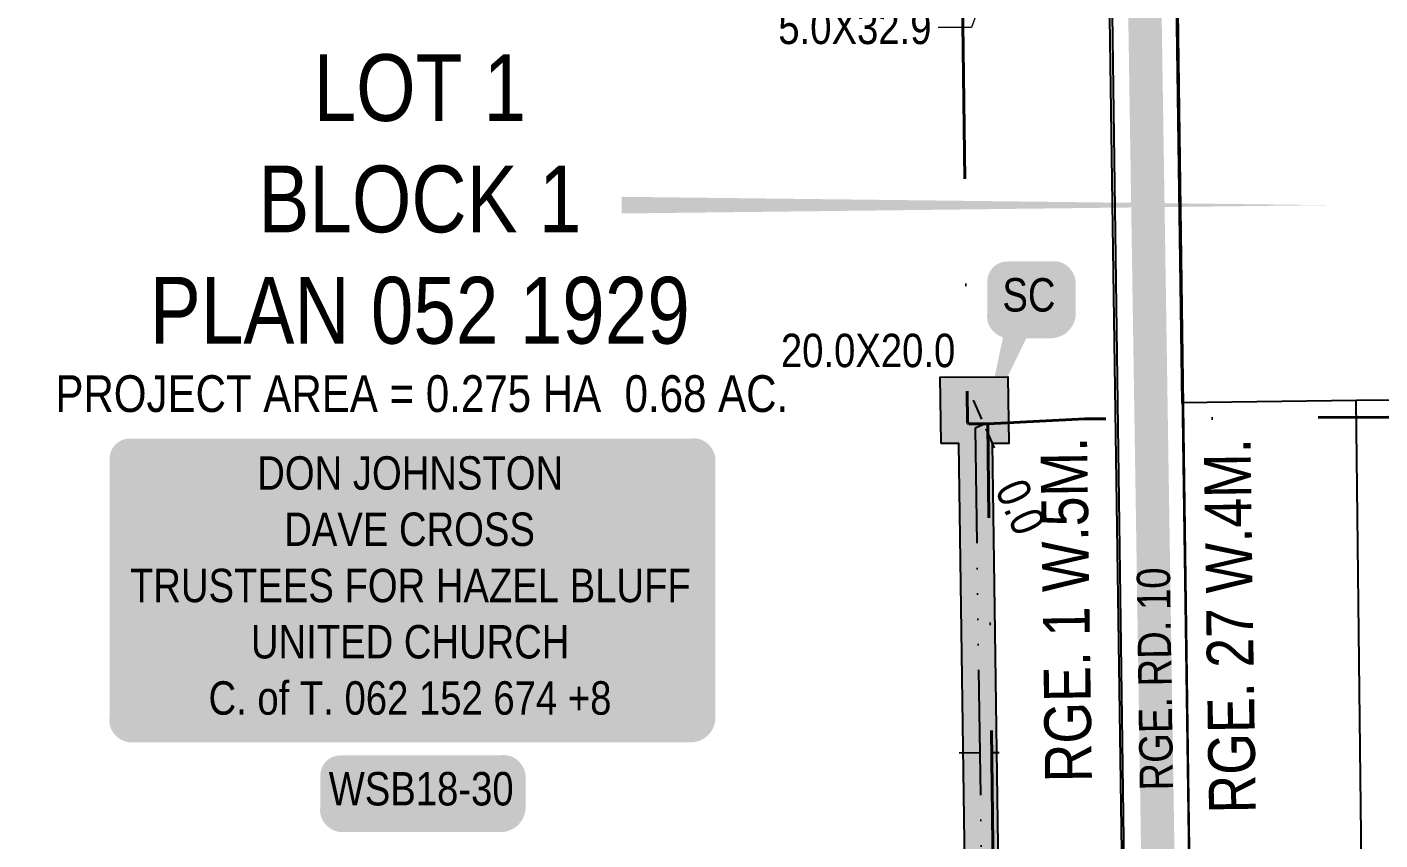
# Model space of a CAD drawing. Extents: x 57693 to 70573, y 5994359 to 6008381.
# Drawn here: x 64825.4 to 65230.3, y 5998175.1 to 5998418.4 of the extents above; entities that cross this region are included whole.
import ezdxf
from ezdxf.enums import TextEntityAlignment as Align

# ---------------------------------------------------------------- set-up
doc = ezdxf.new("R2010")
doc.units = 0
doc.header["$LTSCALE"] = 5
doc.header["$PDSIZE"] = -3
for name, pattern in [('COOP2', [10, 5, -1, 0, -1, 0, -1, 0, -1, 0, -1]), ('DASHDOT', [25.4, 12.7, -6.35, 0, -6.35]), ('foc-TIELINE', [1.875, 1.25, -0.625])]:
    doc.linetypes.add(name, pattern=pattern)
doc.layers.get('Defpoints').update_dxf_attribs({"color": 9})
for name, color, linetype in [('AS-OWNER', 7, 'Continuous'), ('AS-POWER', 104, 'foc-POWER'), ('AS-ROADS', 254, 'Continuous'), ('AS-TELEPHONE', 224, 'foc-TEL'), ('C-SYMBOL', 7, 'Continuous'), ('D-TXT', 6, 'Continuous'), ('L-AREAREQUIRED', 7, 'Continuous'), ('L-ROAD-T', 7, 'Continuous'), ('L-SEC', 7, 'Continuous'), ('L-TITLEDB', 4, 'Continuous'), ('P-APEX RECON PAY ITEMS', 240, 'Continuous'), ('P-APEX RECON-10m BUFFER', 51, 'COOP2'), ('P-APEX RECON-LINE LIST', 240, 'Continuous'), ('P-APEX RECON-URBAN', 30, 'COOP2'), ('P-APEX RECON-WORK AREA', 104, 'Continuous'), ('P-BUFFER-PURPLE', 187, 'foc-TIELINE'), ('P-BUFFER-PURPLE-T', 187, 'Continuous')]:
    doc.layers.add(name, color=color, linetype=linetype)
doc.layers.add('AS-RECON EXISTING', color=151, linetype='DASHDOT', lineweight=40)
doc.layers.add('P-APEX RECON-TWS-T', color=104, linetype='Continuous', lineweight=9)
doc.styles.add('1.8', font='ARIALN.TTF', dxfattribs={"height": 2})
doc.styles.add('100L', font='ARIALN.TTF', dxfattribs={"height": 11})
doc.styles.add('175L', font='ARIALN.TTF', dxfattribs={"height": 10})
doc.styles.add('80', font='ARIALN.TTF', dxfattribs={"height": 10})
doc.styles.add('80CG', font='ARIALN.TTF', dxfattribs={"height": 10})
doc.styles.add('80L', font='ARIALN.TTF', dxfattribs={"height": 10})
doc.styles.add('foc-LtypeFont', font='ARIALN.TTF', dxfattribs={"height": 7.35})
doc.linetypes.add('foc-POWER', pattern='A,6,-1,["P",foc-LtypeFont,S=0.2,R=0,X=-0.625,Y=-0.75],-1.24,4', length=12.24)
doc.linetypes.add('foc-TEL', pattern='A,2,-1,["T",foc-LtypeFont,S=0.2,R=0,X=-0.425,Y=-0.75],-1.24,8', length=12.24)
doc.dimstyles.new('Compass 5 000', dxfattribs={"dimscale": 5, "dimtxt": 9, "dimasz": 2, "dimexe": 0.2, "dimexo": 0.0625, "dimgap": 0.5, "dimtad": 0, "dimtih": 1, "dimtoh": 1, "dimzin": 0, "dimdsep": 46, "dimtxsty": '80CG', "dimcen": 0.1, "dimse1": 1, "dimse2": 1, "dimclrd": 256, "dimclrt": 256, "dimaunit": 1, "dimadec": 4, "dimazin": 0, "dimtfac": 0.06, "dimtofl": 0, "dimtmove": 0, "dimatfit": 1, "dimfxl": 0.2, "dimtolj": 1, "dimtzin": 0, "dimlwd": -1, "dimarcsym": 0})

# ---------------------------------------------------------------- blocks, each defined once
blk = doc.blocks.new('*U434')
h = blk.add_hatch(color=59)
edge = h.paths.add_edge_path()
edge.add_line((-84, -45.5), (84, -45.5))
edge.add_arc((84, -39.5), 6, 270, 360)
edge.add_line((90, -39.5), (90, 38))
edge.add_arc((84, 38), 6, 0, 90)
edge.add_line((84, 44), (-84, 44))
edge.add_arc((-84, 38), 6, 90, 180)
edge.add_line((-90, 38), (-90, -39.5))
edge.add_arc((-84, -39.5), 6, 180, 270)
at = {"color": 1, "flags": 128}
blk.add_lwpolyline([(-84, -45.5, 3, 3, 0), (84, -45.5, 3, 3, 0.414214), (90, -39.5, 3, 3, 0), (90, 38, 3, 0, 0.414214), (84, 44, 0, 0, 0), (-84, 44, 0, 0, 0.414214), (-90, 38, 0, 0, 0), (-90, -39.5, 0, 3, 0.414214)], format="xyseb", close=True, dxfattribs=at)
blk.add_lwpolyline([(-36.83, 21.5, 0, 7.5, 0), (0, 0, 0, 0, 0)], format="xyseb", dxfattribs=at)
at = {"color": 1, "style": '80'}
blk.add_attdef('ENTER_TEXT_001', (-35.99, -5), '', height=10, dxfattribs=at)
blk = doc.blocks.new('*U436')
at = {"true_color": 0xffffa8}
h = blk.add_hatch(color=51, dxfattribs=at)
edge = h.paths.add_edge_path()
edge.add_line((-24, -11.5), (24, -11.5))
edge.add_arc((24, -5.5), 6, 270, 360)
edge.add_line((30, -5.5), (30, 4))
edge.add_arc((24, 4), 6, 0, 90)
edge.add_line((24, 10), (-24, 10))
edge.add_arc((-24, 4), 6, 90, 180)
edge.add_line((-30, 4), (-30, -5.5))
edge.add_arc((-24, -5.5), 6, 180, 270)
at = {"color": 240, "flags": 128}
blk.add_lwpolyline([(-24, -11.5, 3, 3, 0), (24, -11.5, 3, 3, 0.414214), (30, -5.5, 3, 3, 0), (30, 4, 3, 0, 0.414214), (24, 10, 0, 0, 0), (-24, 10, 0, 0, 0.414214), (-30, 4, 0, 0, 0), (-30, -5.5, 0, 3, 0.414214)], format="xyseb", close=True, dxfattribs=at)
for points in [[(-24.67, -8.43, 0, 10, 0), (0, 0, 5, 5, 0)], [(21.05, -6.93, 0, 10, 0), (0, 0, 5, 5, 0)]]:
    blk.add_lwpolyline(points, format="xyseb", dxfattribs=at)
at = {"color": 4, "style": '80'}
blk.add_attdef('OTHER_001', (-14.7, -5), '', height=10, dxfattribs=at)
blk = doc.blocks.new('*D1942')
at = {"layer": 'Defpoints', "color": 0, "transparency": 16777216}
for p in [(65120.27, 5998453.01), (65134.95, 5998453.18), (65133.31, 5998448.46)]:
    blk.add_point(p, dxfattribs=at)
at = {"layer": 'P-APEX RECON-TWS-T', "transparency": 16777216}
for p, q in [((65125.21, 5998467.17), (65128.5, 5998476.62)), ((65116.97, 5998443.57), (65108.12, 5998418.2)), ((65108.12, 5998418.2), (65098.12, 5998418.2))]:
    blk.add_line(p, q, dxfattribs=at)
for points in [[(65123.63, 5998467.72), (65126.78, 5998466.62), (65121.91, 5998457.73)], [(65115.4, 5998444.12), (65118.55, 5998443.02), (65120.27, 5998453.01)]]:
    blk.add_solid(points, dxfattribs=at)
at = {"layer": 'P-APEX RECON-TWS-T', "transparency": 16777216, "insert": (65073.18, 5998418.2), "char_height": 10, "attachment_point": 5, "style": '80CG'}
blk.add_mtext('\\A1;5.0X32.9', dxfattribs=at)
blk = doc.blocks.new('*U1960')
at = {"true_color": 0xffffa8}
h = blk.add_hatch(color=51, dxfattribs=at)
edge = h.paths.add_edge_path()
edge.add_line((-6.5, -11.5), (6.5, -11.5))
edge.add_arc((6.5, -5.5), 6, 270, 360)
edge.add_line((12.5, -5.5), (12.5, 4))
edge.add_arc((6.5, 4), 6, 0, 90)
edge.add_line((6.5, 10), (-6.5, 10))
edge.add_arc((-6.5, 4), 6, 90, 180)
edge.add_line((-12.5, 4), (-12.5, -5.5))
edge.add_arc((-6.5, -5.5), 6, 180, 270)
at = {"color": 240, "flags": 128}
blk.add_lwpolyline([(-6.5, -11.5, 3, 3, 0), (6.5, -11.5, 3, 3, 0.414214), (12.5, -5.5, 3, 3, 0), (12.5, 4, 3, 0, 0.414214), (6.5, 10, 0, 0, 0), (-6.5, 10, 0, 0, 0.414214), (-12.5, 4, 0, 0, 0), (-12.5, -5.5, 0, 3, 0.414214)], format="xyseb", close=True, dxfattribs=at)
for points in [[(-13.34, -38.69, 0, 10, 0), (0, 0, 5, 5, 0)], [(11.03, -3.01, 0, 10, 0), (0, 0, 5, 5, 0)]]:
    blk.add_lwpolyline(points, format="xyseb", dxfattribs=at)
at = {"color": 4, "style": '80'}
blk.add_attdef('OTHER_001', (-14.7, -5), '', height=10, dxfattribs=at)

msp = doc.modelspace()

# ---------------------------------------------------------------- hatches: boundary and pattern name
at = {"layer": 'P-APEX RECON-10m BUFFER'}
h = msp.add_hatch(color=256, dxfattribs=at)
h.dxf.hatch_style = 1
h.paths.add_polyline_path([(65098.977, 5998293.695), (65098.696, 5998313.611), (65118.923, 5998313.722), (65119.293, 5998293.72), (65114.245, 5998293.714), (65117.997, 5998032.067), (65154.98, 5998032.517), (65155.051, 5998027.521), (65118.068, 5998027.071), (65118.861, 5997971.839), (65123.607, 5997971.907), (65123.893, 5997951.924), (65119.147, 5997951.856), (65119.387, 5997935.162), (65109.395, 5997935.025), (65109.156, 5997951.713), (65103.91, 5997951.638), (65103.624, 5997971.621), (65108.869, 5997971.696), (65104.251, 5998293.702)])

# ---------------------------------------------------------------- linework, layer by layer
at = {"layer": 'AS-POWER', "flags": 128}
msp.add_lwpolyline([(65157.191, 5997921.381), (65149.73, 5998465.84)], dxfattribs=at)
at = {"layer": 'AS-RECON EXISTING', "flags": 128}
for points in [[(65267.266, 5998473.801), (65267.385, 5998471.121), (65267.198, 5998464.468), (65268.327, 5998464.3), (65278.03, 5998464.195), (65291.532, 5998463.924), (65299.999, 5998463.08), (65312.424, 5998462.469), (65331.736, 5998460.448), (65348.137, 5998458.589), (65365.799, 5998457.081), (65381.901, 5998455.562), (65445.726, 5998448.731), (65446.373, 5998447.469), (65446.559, 5998445.855), (65447.023, 5998436.451), (65446.835, 5998419.474), (65446.914, 5998417.358), (65447.119, 5998411.861), (65447.016, 5998404.154), (65446.947, 5998403.284), (65447.273, 5998391.849), (65448.045, 5998372.103), (65449.289, 5998346.663), (65450.972, 5998304.901), (65402.277, 5998304.621), (65393.602, 5998303.911), (65377.122, 5998302.998), (65329.481, 5998303.296), (65232.866, 5998301.666), (65189.796, 5998301.285), (65181.856, 5998301.214), (65142.001, 5998301.155), (65112.966, 5998299.604), (65116.68, 5997994.131)], [(64243.36, 5998452.05), (64286.615, 5998452.649), (64329.441, 5998452.471), (64360.801, 5998454.214), (64402.86, 5998454.258), (64447.399, 5998454.875), (64738.884, 5998459.191), (64948.605, 5998461.699), (65105.177, 5998464.224), (65105.486, 5998419.354), (65106.902, 5998300.136), (65106.921, 5998300.037), (65106.957, 5998299.943), (65107.008, 5998299.857), (65107.073, 5998299.781), (65107.151, 5998299.718), (65107.238, 5998299.669), (65107.333, 5998299.636), (65107.432, 5998299.619), (65108.186, 5998299.585), (65112.966, 5998299.604)]]:
    msp.add_lwpolyline(points, dxfattribs=at)
at = {"layer": 'AS-ROADS', "const_width": 9.993, "flags": 128}
msp.add_lwpolyline([(65075.299, 6004280.926), (65091.006, 6002993.903), (65099.505, 6002521.34), (65111.344, 6001737.821), (65124.757, 6000932.43), (65125.889, 6000881.5), (65127.248, 6000854.337), (65127.928, 6000831.702), (65127.248, 6000797.975), (65126.566, 6000768.579), (65125.66, 6000755.677), (65126.566, 6000723.901), (65128.378, 6000674.555), (65127.699, 6000640.602), (65139.497, 5999837.648), (65150.936, 5999013.719), (65172.534, 5997603.263), (65172.769, 5997576.238), (65173.004, 5997542.398), (65174.65, 5997493.519)], dxfattribs=at)
at = {"layer": 'AS-TELEPHONE', "flags": 128}
msp.add_lwpolyline([(65179.661, 5997707.559), (65168.779, 5998511.664), (65157.007, 5999336.261)], dxfattribs=at)
at = {"layer": 'L-SEC', "flags": 128}
for points in [[(65148.134, 5998511.399), (65159.629, 5997707.275)], [(65168.237, 5998511.687), (65179.732, 5997707.562)], [(65223.16, 5998306.58), (65230.016, 5997708.62)]]:
    msp.add_lwpolyline(points, dxfattribs=at)
at = {"layer": 'L-TITLEDB', "flags": 128}
for points in [[(65171.178, 5998305.941), (65168.451, 5998496.728)], [(65243.463, 5998306.829), (65223.366, 5998306.582)]]:
    msp.add_lwpolyline(points, dxfattribs=at)
at = {"layer": 'L-TITLEDB'}
msp.add_lwpolyline([(65223.366, 5998306.582), (65171.178, 5998305.941)], dxfattribs=at)
at = {"layer": 'P-APEX RECON-URBAN', "ltscale": 1.5, "flags": 128}
msp.add_lwpolyline([(65111.967, 5998299.564), (65109.182, 5998298.324), (65114.063, 5997957.928), (65114.812, 5997905.743), (65121.504, 5997904.012)], dxfattribs=at)
at = {"layer": 'P-APEX RECON-WORK AREA', "flags": 128}
msp.add_lwpolyline([(65098.977, 5998293.695), (65098.696, 5998313.611), (65118.923, 5998313.722), (65119.293, 5998293.72), (65114.245, 5998293.714), (65117.997, 5998032.067), (65154.98, 5998032.517), (65155.051, 5998027.521), (65118.068, 5998027.071), (65118.861, 5997971.839), (65123.607, 5997971.907), (65123.893, 5997951.924), (65119.147, 5997951.856), (65119.387, 5997935.162), (65109.395, 5997935.025), (65109.156, 5997951.713), (65103.91, 5997951.638), (65103.624, 5997971.621), (65108.869, 5997971.696), (65104.251, 5998293.702)], close=True, dxfattribs=at)
at = {"layer": 'P-BUFFER-PURPLE'}
for p, q in [((65108.546, 5998306.726), (65115.055, 5998292.109)), ((65104.404, 5998201.152), (65116.403, 5998201.324))]:
    msp.add_line(p, q, dxfattribs=at)

# ---------------------------------------------------------------- block references
at = {"layer": 'AS-OWNER'}
ref = msp.add_blockref('*U434', (64940.014, 5998251.256), dxfattribs=dict(at, xscale=0.999252397, yscale=0.999252397, zscale=0.999252397, rotation=359.9999884413987))
ref.add_attrib('ENTER_TEXT_001', 'DON JOHNSTON', (64894.278, 5998279.919), dxfattribs={"layer": '0', "color": 1, "height": 9.99252, "rotation": 359.99999, "style": '80'})
ref.add_attrib('ENTER_TEXT_002', 'DAVE CROSS', (64902.358, 5998263.088), dxfattribs={"layer": '0', "color": 1, "height": 9.9925, "rotation": 359.99999, "style": '80'})
ref.add_attrib('ENTER_TEXT_003', 'TRUSTEES FOR HAZEL BLUFF', (64856.175, 5998246.256), dxfattribs={"layer": '0', "color": 1, "height": 9.99252, "rotation": 359.99999, "style": '80'})
ref.add_attrib('ENTER_TEXT_004', 'UNITED CHURCH', (64892.379, 5998229.425), dxfattribs={"layer": '0', "color": 1, "height": 9.99252, "rotation": 359.99999, "style": '80'})
ref.add_attrib('ENTER_TEXT_005', 'C. of T. 062 152 674 +8', (64879.691, 5998212.594), dxfattribs={"layer": '0', "color": 1, "height": 9.99252, "rotation": 359.99999, "style": '80'})
at = {"layer": 'P-APEX RECON PAY ITEMS'}
ref = msp.add_blockref('*U1960', (65125.298, 5998338.225), dxfattribs=dict(at, xscale=0.999252397, yscale=0.999252397, zscale=0.999252397))
ref.add_attrib('OTHER_001', 'SC', (65117.326, 5998333.225), dxfattribs={"layer": '0', "color": 4, "height": 9.9925, "style": '80'})
at = {"layer": 'P-APEX RECON-LINE LIST'}
ref = msp.add_blockref('*U436', (64943.139, 5998190.439), dxfattribs=dict(at, xscale=0.999252397, yscale=0.999252397, zscale=0.999252397, rotation=359.9999884413987))
ref.add_attrib('OTHER_001', 'WSB18-30', (64915.669, 5998185.44), dxfattribs={"layer": '0', "color": 4, "height": 9.9925, "rotation": 359.99999, "style": '80'})

# ---------------------------------------------------------------- texts
at = {"layer": 'D-TXT', "color": 3, "char_height": 13.98953, "attachment_point": 1, "rotation": 90.81102, "style": '80L'}
for s, width, insert in [('RGE. 1 W.5M.', 102.15091, (65130.139, 5998192.262)), ('RGE. 27 W.4M.', 111.07042, (65179.183, 5998182.937))]:
    msp.add_mtext_dynamic_manual_height_columns(s, width=width, gutter_width=47.5, heights=[0], dxfattribs=dict(at, insert=insert))
at = {"layer": 'L-ROAD-T', "style": '80L'}
msp.add_text('RGE. RD. 10', height=9.98505, rotation=90.81102, dxfattribs=at).set_placement((65162.963, 5998223.273), align=Align.MIDDLE_CENTER)
at = {"layer": 'P-BUFFER-PURPLE-T', "style": '1.8'}
msp.add_text('0.0', height=10, rotation=294.00505, dxfattribs=at).set_placement((65122.785, 5998274.753), align=Align.MIDDLE_CENTER)

# ---------------------------------------------------------------- dimensions: what is measured, and where the dimension line sits
at = {"layer": 'P-APEX RECON-TWS-T'}
dim = msp.add_linear_dim(base=(65120.266, 5998453.014), p1=(65134.952, 5998453.182), p2=(65133.306, 5998448.465), angle=250.7669, text='5.0X32.9', dimstyle='Compass 5 000', dxfattribs=at)
dim.commit()
dim.dimension.update_dxf_attribs({"geometry": '*D1942', "text_midpoint": (65073.175, 5998418.201), "dimtype": 161})

# ---------------------------------------------------------------- next in the draw order: texts
at = {"layer": 'C-SYMBOL', "color": 3, "insert": (64942.951, 5998410.232), "char_height": 19.98505, "width": 160.72096, "attachment_point": 2, "rotation": 359.99999, "style": '175L', "bg_fill": 3, "box_fill_scale": 1.15, "bg_fill_color": 256, "bg_fill_true_color": 256, "bg_fill_transparency": 0}
msp.add_mtext('LOT 1\\PBLOCK 1\\PPLAN 052 1929', dxfattribs=at)
at = {"layer": 'L-AREAREQUIRED', "color": 5, "insert": (64943.536, 5998314.163), "char_height": 10.99178, "width": 220.49766, "attachment_point": 2, "rotation": 359.99999, "style": '100L', "bg_fill": 3, "box_fill_scale": 1.15, "bg_fill_color": 256, "bg_fill_true_color": 256, "bg_fill_transparency": 0}
msp.add_mtext('PROJECT AREA = 0.275 HA  0.68 AC.', dxfattribs=at)

# ---------------------------------------------------------------- next in the draw order: linework, layer by layer
at = {"layer": 'C-SYMBOL', "color": 3, "flags": 128}
msp.add_lwpolyline([(65214.817, 5998365.067, 0, 4.996, 0), (65003.381, 5998365.067, 0, 0, 0)], format="xyseb", dxfattribs=at)

# ---------------------------------------------------------------- next in the draw order: texts
at = {"layer": 'P-APEX RECON-TWS-T', "insert": (65051.03, 5998326.58), "char_height": 9.9925, "attachment_point": 1, "style": '175L'}
msp.add_mtext_dynamic_manual_height_columns('20.0X20.0', width=78.94687, gutter_width=50, heights=[0], dxfattribs=at)

doc.saveas('drawing.dxf')
